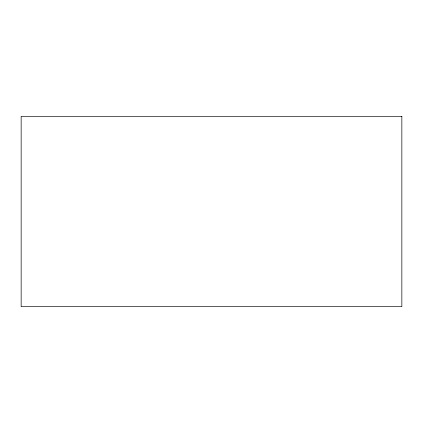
<?xml version="1.0" encoding="UTF-8"?>
<svg xmlns="http://www.w3.org/2000/svg" width="423" height="423" viewBox="0 0 423 423"><rect width="100%" height="100%" fill="white"/><g stroke="black" fill="none" stroke-linecap="round" stroke-linejoin="round"><path stroke-width="0.63" d="M401.85 116.325L21.15 116.325L21.15 306.675L401.85 306.675L401.85 116.325"/></g></svg>
